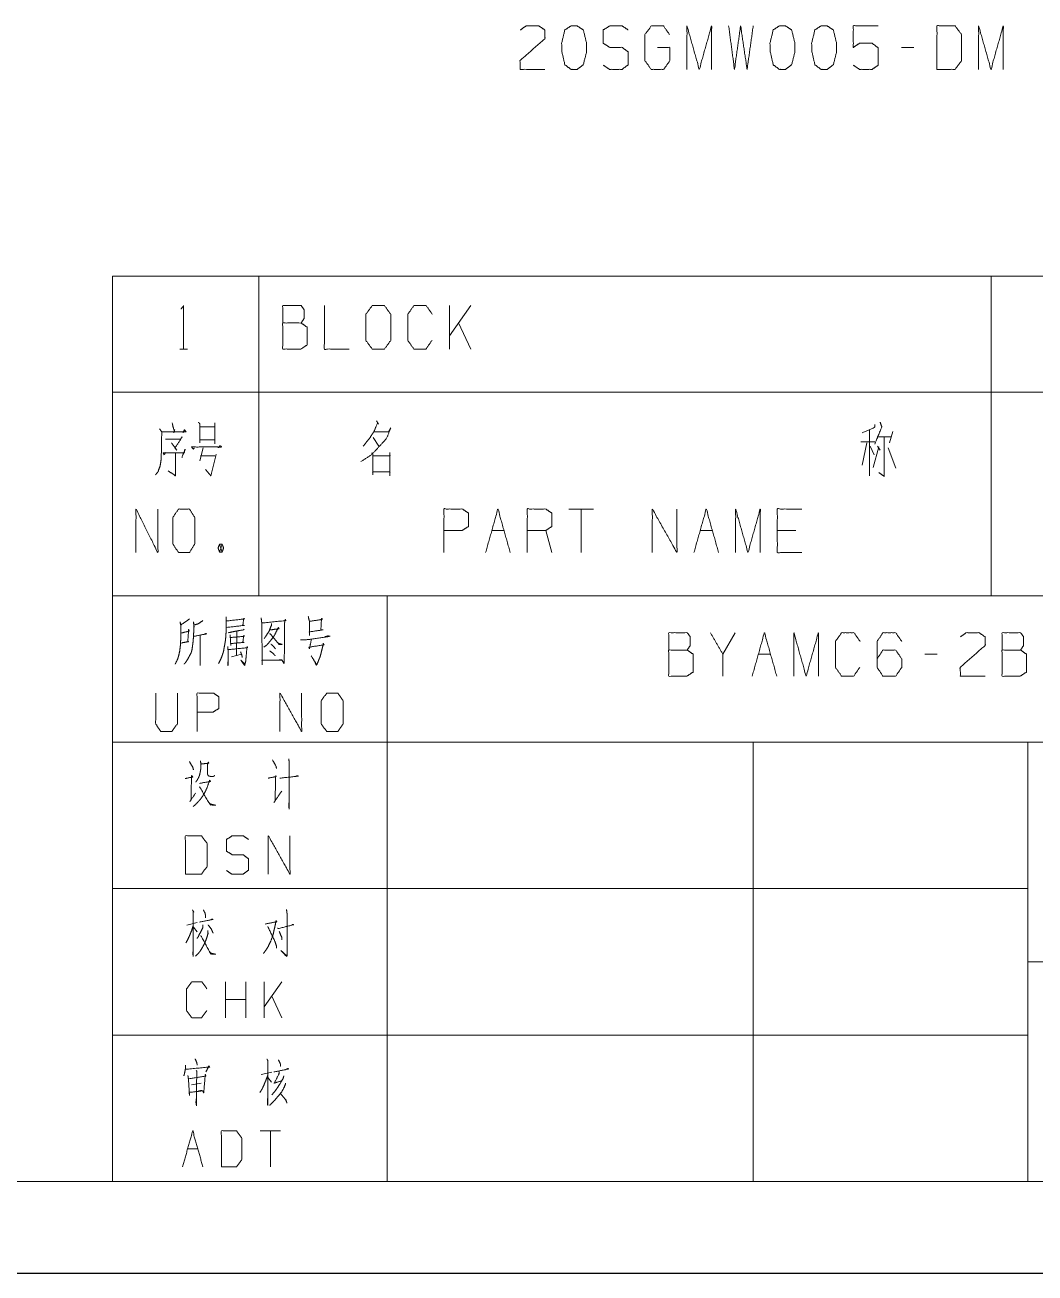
# Model space of a CAD drawing. Header units: millimetres. Extents: x 2210 to 79821, y -19430 to 2344.
# Drawn here: x 5605.9 to 5661.1, y 1492.8 to 1561 of the extents above; entities that cross this region are included whole.
import ezdxf

# ---------------------------------------------------------------- set-up
doc = ezdxf.new("R2010")
doc.units = ezdxf.units.MM
doc.layers.add('101', color=7, linetype='Continuous', true_color=0xffffff)

msp = doc.modelspace()

# ---------------------------------------------------------------- linework, layer by layer
msp.add_line((2209.782, 1492.822), (13049.157, 1492.822))
at = {"layer": '101', "color": 72, "linetype": 'Continuous', "lineweight": 18}
for p, q in [((5654.452, 1559.778), (5653.781, 1559.778)), ((5610.68, 1547.284), (5618.68, 1547.284)), ((5610.68, 1547.284), (5610.68, 1540.934)), ((5618.68, 1547.284), (5618.68, 1540.934)), ((5618.68, 1547.284), (5658.68, 1547.284)), ((5658.68, 1547.284), (5658.68, 1540.934)), ((5658.68, 1547.284), (5688.68, 1547.284)), ((5630.252, 1545.672), (5629.085, 1544.022)), ((5629.085, 1543.297), (5629.085, 1545.672)), ((5630.252, 1543.297), (5629.58, 1544.722)), ((5614.349, 1543.297), (5614.773, 1543.297)), ((5610.68, 1540.934), (5618.68, 1540.934)), ((5610.68, 1540.934), (5610.68, 1529.822)), ((5618.68, 1540.934), (5618.68, 1529.822)), ((5618.68, 1540.934), (5658.68, 1540.934)), ((5658.68, 1540.934), (5658.68, 1529.822)), ((5658.68, 1540.934), (5688.68, 1540.934)), ((5615.44, 1539.047), (5616.256, 1539.047)), ((5616.272, 1539.272), (5616.272, 1538.122)), ((5652.035, 1538.897), (5652.035, 1536.372)), ((5615.44, 1538.347), (5616.256, 1538.347)), ((5624.912, 1538.472), (5625.23, 1537.997)), ((5651.558, 1538.222), (5652.318, 1538.222)), ((5651.894, 1538.172), (5651.628, 1536.947)), ((5652.459, 1538.497), (5653.237, 1538.497)), ((5653.308, 1538.797), (5653.131, 1538.172)), ((5615.629, 1537.897), (5615.44, 1537.197)), ((5615.487, 1537.472), (5616.272, 1537.472)), ((5652.07, 1537.997), (5652.282, 1537.522)), ((5652.547, 1537.947), (5652.229, 1536.822)), ((5652.477, 1537.997), (5652.618, 1537.772)), ((5653.06, 1537.897), (5653.467, 1536.797)), ((5636.959, 1534.559), (5635.616, 1534.559)), ((5636.287, 1534.559), (5636.287, 1532.184)), ((5631.399, 1533.384), (5632.07, 1533.384)), ((5634.683, 1532.184), (5634.347, 1533.384)), ((5642.781, 1533.384), (5643.453, 1533.384)), ((5648.006, 1533.384), (5646.998, 1533.384)), ((5616.526, 1532.634), (5616.667, 1532.209)), ((5610.68, 1529.822), (5618.68, 1529.822)), ((5618.68, 1529.822), (5658.68, 1529.822)), ((5658.68, 1529.822), (5688.68, 1529.822)), ((5617.472, 1527.869), (5617.457, 1526.567)), ((5644.691, 1527.804), (5644.02, 1526.629)), ((5617.176, 1526.478), (5617.722, 1526.633)), ((5645.96, 1526.629), (5646.632, 1526.629)), ((5655.738, 1526.629), (5655.066, 1526.629)), ((5615.297, 1511.972), (5614.741, 1511.827)), ((5615.107, 1511.723), (5615.312, 1511.454)), ((5616.848, 1506.766), (5616.848, 1508.732)), ((5617.96, 1506.766), (5617.96, 1508.732)), ((5618.969, 1506.766), (5618.969, 1508.732)), ((5619.935, 1508.732), (5618.969, 1507.366)), ((5617.96, 1507.759), (5616.848, 1507.759)), ((5619.935, 1506.766), (5619.379, 1507.946)), ((5619.376, 1503.786), (5618.805, 1503.662)), ((5619.171, 1503.496), (5619.361, 1503.248)), ((5615.001, 1503.103), (5615.528, 1503.186)), ((5619.859, 1500.588), (5618.746, 1500.588)), ((5619.303, 1500.588), (5619.303, 1498.621)), ((5614.782, 1499.615), (5615.338, 1499.615))]:
    msp.add_line(p, q, dxfattribs=at)
at = {"layer": '101', "color": 133, "linetype": 'Continuous', "lineweight": 18}
for p, q in [((5610.68, 1529.822), (5610.68, 1497.822)), ((5610.68, 1529.822), (5790.68, 1529.822)), ((5625.68, 1529.822), (5625.68, 1497.822)), ((5610.68, 1521.822), (5790.68, 1521.822)), ((5645.68, 1521.822), (5645.68, 1497.822)), ((5660.68, 1521.822), (5660.68, 1497.822)), ((5610.68, 1513.822), (5660.68, 1513.822)), ((5660.68, 1509.822), (5769.68, 1509.822)), ((5610.68, 1505.822), (5660.68, 1505.822)), ((5400.68, 1497.822), (5790.68, 1497.822)), ((5610.68, 1497.822), (5790.68, 1497.822)), ((5375.68, 1492.822), (5795.68, 1492.822))]:
    msp.add_line(p, q, dxfattribs=at)
at = {"layer": '101', "color": 72, "linetype": 'Continuous', "lineweight": 18}
for points, knots in [([(5632.957, 1560.728), (5633.275, 1560.953), (5633.964, 1560.953), (5634.3, 1560.728), (5634.3, 1560.253), (5632.939, 1559.053), (5632.957, 1558.578), (5634.3, 1558.578)], [0, 0, 0.069691, 0.192975, 0.265273, 0.350226, 0.674741, 0.759753, 1, 1]), ([(5636.064, 1558.578), (5636.4, 1558.828), (5636.576, 1559.528), (5636.576, 1560.003), (5636.4, 1560.728), (5636.064, 1560.953), (5635.728, 1560.953), (5635.392, 1560.728), (5635.215, 1560.003), (5635.233, 1559.528), (5635.392, 1558.828), (5635.728, 1558.578), (5636.064, 1558.578)], [0, 0, 0.067524, 0.18397, 0.260582, 0.380941, 0.446138, 0.500304, 0.565503, 0.685862, 0.762527, 0.878307, 0.945834, 1, 1]), ([(5637.492, 1558.803), (5637.828, 1558.578), (5638.517, 1558.578), (5638.853, 1558.828), (5638.853, 1559.528), (5638.517, 1559.778), (5637.845, 1559.778), (5637.492, 1560.003), (5637.492, 1560.728), (5637.845, 1560.953), (5638.517, 1560.953), (5638.853, 1560.728)], [0, 0, 0.068034, 0.184056, 0.254519, 0.372335, 0.442798, 0.555846, 0.62637, 0.748394, 0.818918, 0.931966, 1, 1]), ([(5640.458, 1559.778), (5641.129, 1559.778), (5641.129, 1559.053), (5640.794, 1558.578), (5640.104, 1558.578), (5639.768, 1559.053), (5639.768, 1560.478), (5640.122, 1560.953), (5640.776, 1560.953), (5641.112, 1560.478)], [0, 0, 0.103295, 0.214796, 0.30426, 0.410274, 0.49974, 0.718896, 0.809958, 0.910535, 1, 1]), ([(5642.063, 1558.578), (5642.063, 1560.953), (5642.734, 1558.578), (5643.406, 1560.953), (5643.406, 1558.578)], [0, 0, 0.245192, 0.5, 0.754808, 1, 1]), ([(5644.339, 1560.953), (5644.657, 1558.578), (5644.993, 1560.953), (5645.347, 1558.578), (5645.682, 1560.953)], [0, 0, 0.249745, 0.499742, 0.750003, 1, 1]), ([(5647.446, 1558.578), (5647.782, 1558.828), (5647.959, 1559.528), (5647.959, 1560.003), (5647.782, 1560.728), (5647.446, 1560.953), (5647.11, 1560.953), (5646.775, 1560.728), (5646.598, 1560.003), (5646.616, 1559.528), (5646.775, 1558.828), (5647.11, 1558.578), (5647.446, 1558.578)], [0, 0, 0.067524, 0.18397, 0.260582, 0.380941, 0.446138, 0.500304, 0.565503, 0.685862, 0.762527, 0.878307, 0.945834, 1, 1]), ([(5649.723, 1558.578), (5650.059, 1558.828), (5650.235, 1559.528), (5650.235, 1560.003), (5650.059, 1560.728), (5649.723, 1560.953), (5649.387, 1560.953), (5649.051, 1560.728), (5648.874, 1560.003), (5648.892, 1559.528), (5649.051, 1558.828), (5649.387, 1558.578), (5649.723, 1558.578)], [0, 0, 0.067524, 0.18397, 0.260583, 0.380943, 0.446139, 0.500306, 0.565503, 0.685862, 0.762528, 0.878309, 0.945833, 1, 1]), ([(5651.151, 1558.803), (5651.487, 1558.578), (5652.176, 1558.578), (5652.512, 1558.803), (5652.512, 1559.753), (5652.176, 1560.003), (5651.487, 1560.003), (5651.151, 1559.778), (5651.151, 1560.953), (5652.512, 1560.953)], [0, 0, 0.062229, 0.168345, 0.230571, 0.376816, 0.441264, 0.547379, 0.609609, 0.79049, 1, 1]), ([(5655.721, 1558.578), (5656.711, 1558.578), (5657.065, 1559.053), (5657.065, 1560.478), (5656.711, 1560.953), (5655.721, 1560.953), (5655.721, 1558.578)], [0, 0, 0.142134, 0.22716, 0.43179, 0.516817, 0.658951, 1, 1]), ([(5657.998, 1558.578), (5657.998, 1560.953), (5658.67, 1558.578), (5659.341, 1560.953), (5659.341, 1558.578)], [0, 0, 0.245192, 0.5, 0.754808, 1, 1]), ([(5614.42, 1545.472), (5614.561, 1545.672), (5614.561, 1543.297)], [0, 0, 0.093491, 1, 1]), ([(5619.979, 1544.722), (5619.979, 1545.672), (5620.987, 1545.672), (5621.146, 1545.447), (5621.146, 1544.972), (5620.987, 1544.722), (5619.979, 1544.722), (5619.979, 1543.297), (5620.969, 1543.297), (5621.305, 1543.522), (5621.305, 1544.497), (5620.987, 1544.722)], [0, 0, 0.115917, 0.238846, 0.272468, 0.330427, 0.366584, 0.489512, 0.663388, 0.78416, 0.833484, 0.952452, 1, 1]), ([(5622.256, 1545.672), (5622.256, 1543.297), (5623.599, 1543.297)], [0, 0, 0.638733, 1, 1]), ([(5624.868, 1543.297), (5625.54, 1543.297), (5625.876, 1543.772), (5625.876, 1545.197), (5625.54, 1545.672), (5624.868, 1545.672), (5624.515, 1545.197), (5624.515, 1543.772), (5624.868, 1543.297)], [0, 0, 0.102684, 0.191619, 0.409477, 0.498411, 0.601095, 0.691619, 0.909477, 1, 1]), ([(5628.134, 1543.772), (5627.799, 1543.297), (5627.145, 1543.297), (5626.809, 1543.772), (5626.809, 1545.197), (5627.145, 1545.672), (5627.816, 1545.672), (5628.152, 1545.197)], [0, 0, 0.11457, 0.243368, 0.357935, 0.638584, 0.753151, 0.88543, 1, 1]), ([(5613.244, 1538.947), (5613.369, 1538.772), (5613.338, 1537.272), (5613.275, 1536.897), (5613.165, 1536.597), (5613.024, 1536.422)], [0, 0, 0.081566, 0.649824, 0.793832, 0.914832, 1, 1]), ([(5613.385, 1538.772), (5614.687, 1538.772), (5614.609, 1538.897), (5614.53, 1538.722)], [0, 0, 0.79327, 0.883171, 1, 1]), ([(5613.934, 1539.272), (5614.044, 1538.822), (5614.075, 1538.897), (5614.028, 1538.722)], [0, 0, 0.638265, 0.750293, 1, 1]), ([(5615.378, 1539.297), (5615.456, 1539.197), (5615.456, 1538.172)], [0, 0, 0.110318, 1, 1]), ([(5625, 1538.772), (5625.76, 1538.772), (5625.884, 1538.997), (5625.654, 1538.422), (5625.23, 1537.947), (5624.823, 1537.522), (5624.24, 1537.147)], [0, 0, 0.213824, 0.286066, 0.460275, 0.639447, 0.80491, 1, 1]), ([(5625.106, 1539.372), (5625.212, 1539.197), (5625.159, 1539.272), (5624.965, 1538.797), (5624.735, 1538.447), (5624.381, 1537.997)], [0, 0, 0.113643, 0.164652, 0.449685, 0.682203, 1, 1]), ([(5652.318, 1539.172), (5652.318, 1539.022), (5651.628, 1538.722)], [0, 0, 0.166335, 1, 1]), ([(5652.618, 1539.297), (5652.707, 1539.047), (5652.318, 1538.097)], [0, 0, 0.205285, 1, 1]), ([(5613.573, 1538.372), (5614.389, 1538.372), (5614.483, 1538.497), (5614.091, 1537.897), (5614.185, 1537.772), (5613.903, 1538.172)], [0, 0, 0.349352, 0.41636, 0.723317, 0.790325, 1, 1]), ([(5652.83, 1538.497), (5652.83, 1536.347), (5652.547, 1536.547)], [0, 0, 0.861245, 1, 1]), ([(5613.589, 1537.647), (5613.495, 1537.522), (5613.448, 1537.622), (5614.593, 1537.622), (5614.64, 1537.822), (5614.467, 1537.372)], [0, 0, 0.074524, 0.127161, 0.67261, 0.770465, 1, 1]), ([(5614.122, 1537.647), (5614.122, 1536.372), (5613.714, 1536.647)], [0, 0, 0.721581, 1, 1]), ([(5615.142, 1537.897), (5615.095, 1537.822), (5615.001, 1537.947), (5616.648, 1537.947), (5616.554, 1538.022), (5616.445, 1537.897)], [0, 0, 0.040633, 0.112439, 0.86841, 0.923643, 1, 1]), ([(5616.35, 1537.547), (5616.052, 1536.372), (5615.754, 1536.722)], [0, 0, 0.725031, 1, 1]), ([(5624.841, 1537.622), (5624.894, 1537.547), (5624.894, 1536.422), (5624.894, 1536.597), (5625.831, 1536.597), (5625.831, 1536.372), (5625.831, 1537.647), (5625.831, 1537.472), (5624.929, 1537.472)], [0, 0, 0.018725, 0.248079, 0.283757, 0.474741, 0.520613, 0.780549, 0.816226, 1, 1]), ([(5611.96, 1532.184), (5611.96, 1534.559), (5613.152, 1532.184), (5613.152, 1534.559)], [0, 0, 0.320621, 0.679379, 1, 1]), ([(5614.282, 1532.184), (5614.878, 1532.184), (5615.177, 1532.659), (5615.177, 1534.084), (5614.878, 1534.559), (5614.282, 1534.559), (5613.968, 1534.084), (5613.968, 1532.659), (5614.282, 1532.184)], [0, 0, 0.094594, 0.183574, 0.409674, 0.498654, 0.593248, 0.683574, 0.909674, 1, 1]), ([(5628.786, 1532.184), (5628.786, 1534.559), (5629.794, 1534.559), (5630.13, 1534.334), (5630.13, 1533.609), (5629.776, 1533.384), (5628.786, 1533.384)], [0, 0, 0.401146, 0.571314, 0.639588, 0.762043, 0.832817, 1, 1]), ([(5633.339, 1532.184), (5633.339, 1534.559), (5634.347, 1534.559), (5634.683, 1534.334), (5634.683, 1533.609), (5634.347, 1533.384), (5633.339, 1533.384)], [0, 0, 0.400952, 0.571034, 0.639278, 0.761674, 0.829918, 1, 1]), ([(5640.169, 1532.184), (5640.169, 1534.559), (5641.512, 1532.184), (5641.512, 1534.559)], [0, 0, 0.317574, 0.682426, 1, 1]), ([(5644.722, 1532.184), (5644.722, 1534.559), (5645.393, 1532.184), (5646.065, 1534.559), (5646.065, 1532.184)], [0, 0, 0.245192, 0.5, 0.754808, 1, 1]), ([(5648.341, 1532.184), (5646.998, 1532.184), (5646.998, 1534.559), (5648.341, 1534.559)], [0, 0, 0.26539, 0.73461, 1, 1]), ([(5616.526, 1532.209), (5616.667, 1532.209), (5616.746, 1532.434), (5616.667, 1532.634), (5616.526, 1532.634), (5616.448, 1532.434), (5616.526, 1532.209), (5616.667, 1532.634)], [0, 0, 0.086283, 0.23189, 0.363169, 0.449452, 0.580731, 0.726338, 1, 1]), ([(5616.879, 1528.664), (5616.895, 1528.466), (5616.895, 1528.112), (5616.879, 1527.781), (5616.864, 1527.56), (5616.832, 1527.273), (5616.786, 1527.03), (5616.739, 1526.765), (5616.676, 1526.567), (5616.598, 1526.368), (5616.473, 1526.125)], [0, 0, 0.076501, 0.212087, 0.339339, 0.424292, 0.535104, 0.630036, 0.733301, 0.813244, 0.895184, 1, 1]), ([(5618.799, 1528.62), (5618.83, 1528.333), (5618.861, 1526.059), (5618.846, 1526.302), (5619.954, 1526.302), (5619.876, 1526.324), (5619.72, 1526.302)], [0, 0, 0.069512, 0.617083, 0.675676, 0.942511, 0.962039, 1, 1]), ([(5621.374, 1528.686), (5621.436, 1528.421), (5621.436, 1527.649), (5621.436, 1527.847), (5622.186, 1527.958), (5622.061, 1527.958), (5622.092, 1528.51), (5622.108, 1528.598), (5622.139, 1528.532), (5622.03, 1528.51), (5621.436, 1528.421)], [0, 0, 0.076615, 0.294118, 0.350048, 0.563217, 0.598361, 0.753969, 0.779212, 0.799823, 0.831203, 1, 1]), ([(5614.882, 1528.554), (5614.819, 1528.51), (5614.398, 1528.223), (5614.367, 1528.399), (5614.413, 1528.223), (5614.413, 1527.649), (5614.398, 1527.295), (5614.382, 1527.052), (5614.351, 1526.81), (5614.304, 1526.589), (5614.242, 1526.368), (5614.164, 1526.213), (5614.101, 1526.081)], [0, 0, 0.024363, 0.186803, 0.243942, 0.302154, 0.485023, 0.597668, 0.675195, 0.753199, 0.825098, 0.898191, 0.953346, 1, 1]), ([(5614.445, 1527.229), (5614.476, 1527.251), (5614.835, 1527.317), (5614.788, 1527.295), (5614.835, 1527.98), (5614.866, 1527.892), (5614.429, 1527.781)], [0, 0, 0.022681, 0.239273, 0.269981, 0.676983, 0.732557, 1, 1]), ([(5615.615, 1528.466), (5615.366, 1528.289), (5615.131, 1528.223), (5615.1, 1528.399), (5615.131, 1528.134), (5615.116, 1527.869), (5615.1, 1527.582), (5615.085, 1527.34), (5615.053, 1527.119), (5615.022, 1526.876), (5614.975, 1526.699), (5614.897, 1526.567), (5614.819, 1526.412), (5614.741, 1526.28), (5614.663, 1526.169), (5614.585, 1526.081)], [0, 0, 0.096323, 0.172941, 0.229419, 0.31342, 0.396988, 0.487497, 0.564126, 0.634338, 0.711439, 0.768976, 0.817389, 0.871907, 0.92032, 0.962889, 1, 1]), ([(5616.926, 1528.444), (5617.894, 1528.554), (5617.847, 1528.598), (5617.8, 1528.201), (5617.878, 1528.201), (5616.911, 1528.09)], [0, 0, 0.39108, 0.416924, 0.577585, 0.60892, 1, 1]), ([(5617.878, 1528.002), (5617.832, 1527.958), (5617.441, 1527.892), (5617.223, 1527.847), (5617.02, 1527.803)], [0, 0, 0.07226, 0.516589, 0.766867, 1, 1]), ([(5618.846, 1528.333), (5620.157, 1528.466), (5620.11, 1528.532), (5620.079, 1528.333), (5620.063, 1526.346), (5620.048, 1526.125), (5619.938, 1526.302)], [0, 0, 0.32813, 0.348326, 0.398409, 0.893176, 0.948286, 1, 1]), ([(5619.283, 1527.98), (5619.345, 1527.958), (5619.782, 1528.024), (5619.735, 1528.09), (5619.533, 1527.671), (5619.376, 1527.45), (5619.236, 1527.273), (5619.095, 1527.119), (5618.939, 1527.008)], [0, 0, 0.033928, 0.260451, 0.302015, 0.540804, 0.679359, 0.795007, 0.902031, 1, 1]), ([(5619.361, 1528.311), (5619.361, 1528.201), (5619.22, 1527.869), (5619.049, 1527.604), (5618.971, 1527.494)], [0, 0, 0.119857, 0.510439, 0.853216, 1, 1]), ([(5615.116, 1527.604), (5615.818, 1527.737), (5615.772, 1527.759), (5615.693, 1527.715)], [0, 0, 0.834819, 0.895271, 1, 1]), ([(5615.475, 1527.649), (5615.475, 1526.015), (5615.459, 1526.125), (5615.475, 1526.302)], [0, 0, 0.849785, 0.907773, 1, 1]), ([(5617.098, 1527.693), (5617.113, 1527.538), (5617.145, 1527.097), (5617.129, 1527.207), (5617.863, 1527.273), (5617.8, 1527.273), (5617.847, 1527.671), (5617.878, 1527.604), (5617.113, 1527.538)], [0, 0, 0.056492, 0.217482, 0.258029, 0.525926, 0.548635, 0.694164, 0.720796, 1, 1]), ([(5619.252, 1527.737), (5619.298, 1527.737), (5619.782, 1527.163), (5619.954, 1527.163), (5619.782, 1527.207), (5619.704, 1527.251)], [0, 0, 0.037884, 0.645156, 0.784053, 0.927468, 1, 1]), ([(5620.952, 1527.406), (5621.155, 1527.406), (5621.561, 1527.45), (5622.56, 1527.604), (5622.451, 1527.627), (5622.295, 1527.582)], [0, 0, 0.107045, 0.322389, 0.855631, 0.914429, 1, 1]), ([(5621.546, 1527.45), (5621.436, 1526.92), (5621.405, 1527.008), (5622.233, 1527.141), (5622.186, 1527.229), (5622.186, 1527.141), (5622.092, 1526.765), (5622.03, 1526.523), (5621.952, 1526.324), (5621.889, 1526.169), (5621.842, 1526.059), (5621.811, 1526.037), (5621.53, 1526.545), (5621.827, 1526.081)], [0, 0, 0.136367, 0.159976, 0.371153, 0.396349, 0.418608, 0.516111, 0.579315, 0.633124, 0.675136, 0.705359, 0.714999, 0.861275, 1, 1]), ([(5641.071, 1526.854), (5641.071, 1527.804), (5642.079, 1527.804), (5642.238, 1527.579), (5642.238, 1527.104), (5642.079, 1526.854), (5641.071, 1526.854), (5641.071, 1525.429), (5642.061, 1525.429), (5642.397, 1525.654), (5642.397, 1526.629), (5642.079, 1526.854)], [0, 0, 0.115917, 0.238847, 0.27247, 0.330429, 0.366585, 0.489516, 0.663391, 0.784165, 0.833487, 0.952454, 1, 1]), ([(5644.02, 1525.429), (5644.02, 1526.629), (5643.348, 1527.804)], [0, 0, 0.469958, 1, 1]), ([(5647.901, 1525.429), (5647.901, 1527.804), (5648.573, 1525.429), (5649.244, 1527.804), (5649.244, 1525.429)], [0, 0, 0.245192, 0.5, 0.754808, 1, 1]), ([(5651.503, 1525.904), (5651.167, 1525.429), (5650.513, 1525.429), (5650.177, 1525.904), (5650.177, 1527.329), (5650.513, 1527.804), (5651.185, 1527.804), (5651.521, 1527.329)], [0, 0, 0.114567, 0.243365, 0.357935, 0.638583, 0.753153, 0.885432, 1, 1]), ([(5652.454, 1526.379), (5652.772, 1526.854), (5653.461, 1526.854), (5653.797, 1526.379), (5653.797, 1525.904), (5653.461, 1525.429), (5652.772, 1525.429), (5652.454, 1525.904), (5652.454, 1527.329), (5652.772, 1527.804), (5653.461, 1527.804), (5653.797, 1527.329)], [0, 0, 0.076964, 0.169762, 0.248073, 0.312018, 0.39033, 0.483127, 0.560091, 0.751926, 0.828891, 0.921688, 1, 1]), ([(5657.007, 1527.579), (5657.325, 1527.804), (5658.014, 1527.804), (5658.35, 1527.579), (5658.35, 1527.104), (5656.989, 1525.904), (5657.007, 1525.429), (5658.35, 1525.429)], [0, 0, 0.069691, 0.192976, 0.265274, 0.350227, 0.67474, 0.759752, 1, 1]), ([(5659.283, 1526.854), (5659.283, 1527.804), (5660.291, 1527.804), (5660.45, 1527.579), (5660.45, 1527.104), (5660.291, 1526.854), (5659.283, 1526.854), (5659.283, 1525.429), (5660.273, 1525.429), (5660.609, 1525.654), (5660.609, 1526.629), (5660.291, 1526.854)], [0, 0, 0.115917, 0.238848, 0.27247, 0.330428, 0.366584, 0.489515, 0.66339, 0.784162, 0.833487, 0.952454, 1, 1]), ([(5616.973, 1527.052), (5616.989, 1526.854), (5617.004, 1526.346), (5616.989, 1526.015), (5616.973, 1526.103), (5617.004, 1526.324)], [0, 0, 0.147471, 0.523365, 0.768668, 0.835023, 1, 1]), ([(5617.004, 1526.876), (5618.066, 1526.986), (5618.034, 1527.052), (5618.019, 1526.942), (5617.972, 1526.434), (5617.956, 1526.235), (5617.894, 1526.015), (5617.691, 1526.302), (5617.91, 1526.081)], [0, 0, 0.374083, 0.399749, 0.43883, 0.61759, 0.687459, 0.767887, 0.891105, 1, 1]), ([(5617.675, 1526.765), (5617.738, 1526.589), (5617.769, 1526.456)], [0, 0, 0.579215, 1, 1]), ([(5619.267, 1526.81), (5619.47, 1526.655), (5619.564, 1526.545)], [0, 0, 0.637944, 1, 1]), ([(5619.33, 1527.185), (5619.501, 1527.03), (5619.579, 1526.92)], [0, 0, 0.630834, 1, 1]), ([(5615.3, 1522.405), (5615.3, 1524.502), (5616.19, 1524.502), (5616.486, 1524.303), (5616.486, 1523.663), (5616.174, 1523.464), (5615.3, 1523.464)], [0, 0, 0.401145, 0.571312, 0.639588, 0.762043, 0.832818, 1, 1]), ([(5613.037, 1524.502), (5613.037, 1522.824), (5613.318, 1522.405), (5613.911, 1522.405), (5614.223, 1522.824), (5614.223, 1524.502)], [0, 0, 0.33715, 0.438599, 0.557782, 0.66285, 1, 1]), ([(5619.826, 1522.405), (5619.826, 1524.502), (5621.012, 1522.405), (5621.012, 1524.502)], [0, 0, 0.317575, 0.682425, 1, 1]), ([(5622.385, 1522.405), (5622.979, 1522.405), (5623.275, 1522.824), (5623.275, 1524.083), (5622.979, 1524.502), (5622.385, 1524.502), (5622.073, 1524.083), (5622.073, 1522.824), (5622.385, 1522.405)], [0, 0, 0.102684, 0.19162, 0.409478, 0.498414, 0.601098, 0.69162, 0.909478, 1, 1]), ([(5614.879, 1520.761), (5615.066, 1520.452), (5615.098, 1520.32)], [0, 0, 0.726452, 1, 1]), ([(5615.488, 1520.805), (5615.503, 1520.607), (5615.503, 1520.386), (5615.472, 1520.187), (5615.425, 1519.988), (5615.363, 1519.856), (5615.301, 1519.745), (5615.222, 1519.635)], [0, 0, 0.161539, 0.340478, 0.503498, 0.668955, 0.787647, 0.890428, 1, 1]), ([(5615.519, 1520.629), (5615.941, 1520.673), (5615.909, 1520.739), (5615.862, 1520.562), (5615.862, 1520.408), (5615.862, 1520.121), (5615.878, 1520.055), (5615.909, 1519.988), (5615.972, 1519.966), (5616.05, 1519.944), (5616.159, 1519.944), (5616.222, 1519.966), (5616.268, 1520.01)], [0, 0, 0.256861, 0.301243, 0.412007, 0.505689, 0.679669, 0.720918, 0.765306, 0.805452, 0.854617, 0.920845, 0.960991, 1, 1]), ([(5619.421, 1520.849), (5619.608, 1520.518), (5619.639, 1520.386)], [0, 0, 0.736529, 1, 1]), ([(5620.31, 1520.916), (5620.326, 1520.761), (5620.326, 1518.178), (5620.31, 1518.354), (5620.326, 1518.575)], [0, 0, 0.049515, 0.872926, 0.929447, 1, 1]), ([(5614.645, 1519.834), (5615.066, 1519.922), (5615.004, 1520.01), (5614.988, 1519.834), (5614.973, 1518.664), (5614.895, 1518.575), (5615.222, 1519.039)], [0, 0, 0.167422, 0.209474, 0.278414, 0.733408, 0.779231, 1, 1]), ([(5615.425, 1519.569), (5616.034, 1519.679), (5615.987, 1519.745), (5615.847, 1519.348), (5615.769, 1519.171), (5615.691, 1519.017), (5615.566, 1518.818), (5615.425, 1518.641), (5615.285, 1518.487), (5615.176, 1518.377), (5615.082, 1518.31)], [0, 0, 0.254941, 0.288363, 0.462053, 0.541623, 0.612966, 0.709673, 0.80267, 0.888733, 0.952733, 1, 1]), ([(5619.186, 1519.856), (5619.623, 1519.944), (5619.592, 1519.988), (5619.561, 1518.619), (5619.499, 1518.531), (5619.92, 1519.149)], [0, 0, 0.163595, 0.183435, 0.685805, 0.725489, 1, 1]), ([(5619.826, 1519.856), (5620.841, 1519.966), (5620.779, 1519.988), (5620.654, 1519.944)], [0, 0, 0.837047, 0.891364, 1, 1]), ([(5615.41, 1519.37), (5615.441, 1519.37), (5616.019, 1518.399), (5616.315, 1518.377), (5616.019, 1518.443), (5615.941, 1518.531)], [0, 0, 0.016597, 0.617583, 0.775731, 0.937327, 1, 1]), ([(5614.66, 1514.612), (5615.535, 1514.612), (5615.847, 1515.031), (5615.847, 1516.29), (5615.535, 1516.709), (5614.66, 1516.709), (5614.66, 1514.612)], [0, 0, 0.142136, 0.227161, 0.43179, 0.516816, 0.658952, 1, 1]), ([(5616.908, 1514.811), (5617.204, 1514.612), (5617.813, 1514.612), (5618.11, 1514.833), (5618.11, 1515.451), (5617.813, 1515.672), (5617.22, 1515.672), (5616.908, 1515.87), (5616.908, 1516.511), (5617.22, 1516.709), (5617.813, 1516.709), (5618.11, 1516.511)], [0, 0, 0.068036, 0.184055, 0.254519, 0.372335, 0.4428, 0.555844, 0.62637, 0.748394, 0.81892, 0.931964, 1, 1]), ([(5619.186, 1514.612), (5619.186, 1516.709), (5620.373, 1514.612), (5620.373, 1516.709)], [0, 0, 0.317575, 0.682425, 1, 1]), ([(5615.048, 1512.655), (5615.121, 1512.531), (5615.092, 1512.572), (5615.092, 1510.13), (5615.063, 1510.274), (5615.092, 1510.481)], [0, 0, 0.048142, 0.065074, 0.880813, 0.930182, 1, 1]), ([(5615.648, 1512.655), (5615.736, 1512.469), (5615.765, 1512.344), (5615.765, 1512.22)], [0, 0, 0.449924, 0.728677, 1, 1]), ([(5620.184, 1512.676), (5620.213, 1512.448), (5620.213, 1510.875), (5620.228, 1510.357), (5620.213, 1510.15), (5620.199, 1510.109), (5619.877, 1510.44), (5620.199, 1510.15)], [0, 0, 0.066217, 0.519982, 0.669307, 0.729162, 0.741827, 0.875056, 1, 1]), ([(5615.092, 1511.827), (5615.004, 1511.537), (5614.902, 1511.289), (5614.799, 1511.061), (5614.682, 1510.854)], [0, 0, 0.285939, 0.539663, 0.775435, 1, 1]), ([(5615.619, 1511.848), (5615.604, 1511.682), (5615.458, 1511.392), (5615.356, 1511.185), (5615.297, 1511.102)], [0, 0, 0.201933, 0.596284, 0.876828, 1, 1]), ([(5615.429, 1511.993), (5616.175, 1512.137), (5616.117, 1512.158), (5616.043, 1512.117)], [0, 0, 0.838754, 0.907252, 1, 1]), ([(5615.897, 1511.848), (5616.073, 1511.62), (5616.117, 1511.516), (5616.175, 1511.392)], [0, 0, 0.535199, 0.744449, 1, 1]), ([(5619.013, 1511.889), (5619.657, 1512.013), (5619.613, 1512.075), (5619.569, 1511.827), (5619.511, 1511.579), (5619.452, 1511.309), (5619.335, 1510.978), (5619.204, 1510.709), (5619.189, 1510.668), (5619.072, 1510.481), (5618.925, 1510.274)], [0, 0, 0.244428, 0.272774, 0.366789, 0.461906, 0.564547, 0.695473, 0.807142, 0.823507, 0.905515, 1, 1]), ([(5619.16, 1511.744), (5619.555, 1510.937), (5619.628, 1510.709), (5619.643, 1510.564)], [0, 0, 0.70022, 0.886543, 1, 1]), ([(5619.686, 1511.661), (5619.73, 1511.641), (5620.579, 1511.848), (5620.521, 1511.868), (5620.462, 1511.827)], [0, 0, 0.045965, 0.873307, 0.932104, 1, 1]), ([(5615.882, 1511.537), (5615.897, 1511.372), (5615.809, 1511.082), (5615.721, 1510.854), (5615.619, 1510.668), (5615.443, 1510.378), (5615.341, 1510.254), (5615.209, 1510.13)], [0, 0, 0.103476, 0.291956, 0.443856, 0.576191, 0.787107, 0.887318, 1, 1]), ([(5615.487, 1511.247), (5615.531, 1511.206), (5616.043, 1510.254), (5616.322, 1510.233), (5616.058, 1510.295), (5615.985, 1510.378)], [0, 0, 0.033497, 0.633662, 0.788434, 0.938664, 1, 1]), ([(5619.789, 1511.475), (5619.921, 1511.165), (5619.935, 1511.02)], [0, 0, 0.698424, 1, 1]), ([(5615.824, 1507.159), (5615.546, 1506.766), (5615.004, 1506.766), (5614.726, 1507.159), (5614.726, 1508.339), (5615.004, 1508.732), (5615.56, 1508.732), (5615.839, 1508.339)], [0, 0, 0.114569, 0.243366, 0.357935, 0.638584, 0.753153, 0.885431, 1, 1]), ([(5614.664, 1504.179), (5614.664, 1503.993), (5614.606, 1503.703), (5614.577, 1503.6)], [0, 0, 0.316024, 0.817546, 1, 1]), ([(5614.664, 1503.952), (5615.982, 1504.076), (5615.952, 1504.138), (5615.777, 1503.807)], [0, 0, 0.748923, 0.787787, 1, 1]), ([(5615.191, 1504.531), (5615.279, 1504.324), (5615.308, 1504.179)], [0, 0, 0.60334, 1, 1]), ([(5619.112, 1504.511), (5619.171, 1504.407), (5619.156, 1504.428), (5619.156, 1501.985), (5619.142, 1502.171), (5619.156, 1502.378)], [0, 0, 0.039885, 0.048389, 0.86771, 0.930393, 1, 1]), ([(5619.742, 1504.469), (5619.844, 1504.262), (5619.859, 1504.179), (5619.844, 1504.117)], [0, 0, 0.609647, 0.831592, 1, 1]), ([(5614.796, 1503.62), (5614.825, 1503.434), (5614.884, 1502.523), (5614.869, 1502.689), (5615.601, 1502.772), (5615.513, 1502.792), (5615.352, 1502.751)], [0, 0, 0.083431, 0.487204, 0.560752, 0.886551, 0.926463, 1, 1]), ([(5615.601, 1502.772), (5615.66, 1502.668), (5615.747, 1503.662), (5615.777, 1503.579), (5614.855, 1503.434)], [0, 0, 0.055629, 0.522276, 0.563362, 1, 1]), ([(5615.25, 1503.89), (5615.279, 1503.848), (5615.264, 1501.964), (5615.235, 1502.151), (5615.264, 1502.378)], [0, 0, 0.021551, 0.822258, 0.902418, 1, 1]), ([(5619.171, 1503.641), (5619.039, 1503.31), (5618.937, 1503.062), (5618.849, 1502.875), (5618.732, 1502.689)], [0, 0, 0.339096, 0.594725, 0.790666, 1, 1]), ([(5620.034, 1503.6), (5620.02, 1503.496), (5619.844, 1503.186), (5619.829, 1503.165), (5619.698, 1502.958), (5619.551, 1502.751), (5619.39, 1502.565)], [0, 0, 0.084867, 0.374487, 0.395069, 0.594277, 0.800098, 1, 1]), ([(5619.786, 1503.827), (5619.771, 1503.703), (5619.522, 1503.206), (5619.493, 1503.186), (5619.947, 1503.331)], [0, 0, 0.104845, 0.570656, 0.600711, 1, 1]), ([(5619.493, 1503.807), (5620.312, 1503.972), (5620.254, 1503.993), (5620.137, 1503.931)], [0, 0, 0.811187, 0.871426, 1, 1]), ([(5620.137, 1503.186), (5620.093, 1503.041), (5619.917, 1502.71), (5619.742, 1502.503), (5619.551, 1502.275), (5619.39, 1502.109), (5619.259, 1501.985)], [0, 0, 0.100504, 0.349351, 0.529547, 0.726521, 0.879827, 1, 1]), ([(5619.859, 1502.627), (5620.151, 1502.275), (5620.21, 1502.109), (5620.122, 1502.316)], [0, 0, 0.533337, 0.737998, 1, 1]), ([(5614.503, 1498.621), (5615.06, 1500.588), (5615.616, 1498.621)], [0, 0, 0.500001, 1, 1]), ([(5616.625, 1498.621), (5617.445, 1498.621), (5617.737, 1499.015), (5617.737, 1500.195), (5617.445, 1500.588), (5616.625, 1500.588), (5616.625, 1498.621)], [0, 0, 0.142137, 0.227162, 0.431791, 0.516816, 0.658952, 1, 1])]:
    msp.add_open_spline(points, degree=1, knots=knots, dxfattribs=at)
for points in [[(5631.063, 1532.184), (5631.734, 1534.559), (5632.406, 1532.184)], [(5642.445, 1532.184), (5643.117, 1534.559), (5643.789, 1532.184)], [(5645.624, 1525.429), (5646.296, 1527.804), (5646.968, 1525.429)]]:
    msp.add_open_spline(points, degree=1, dxfattribs=at)

doc.saveas('drawing.dxf')
